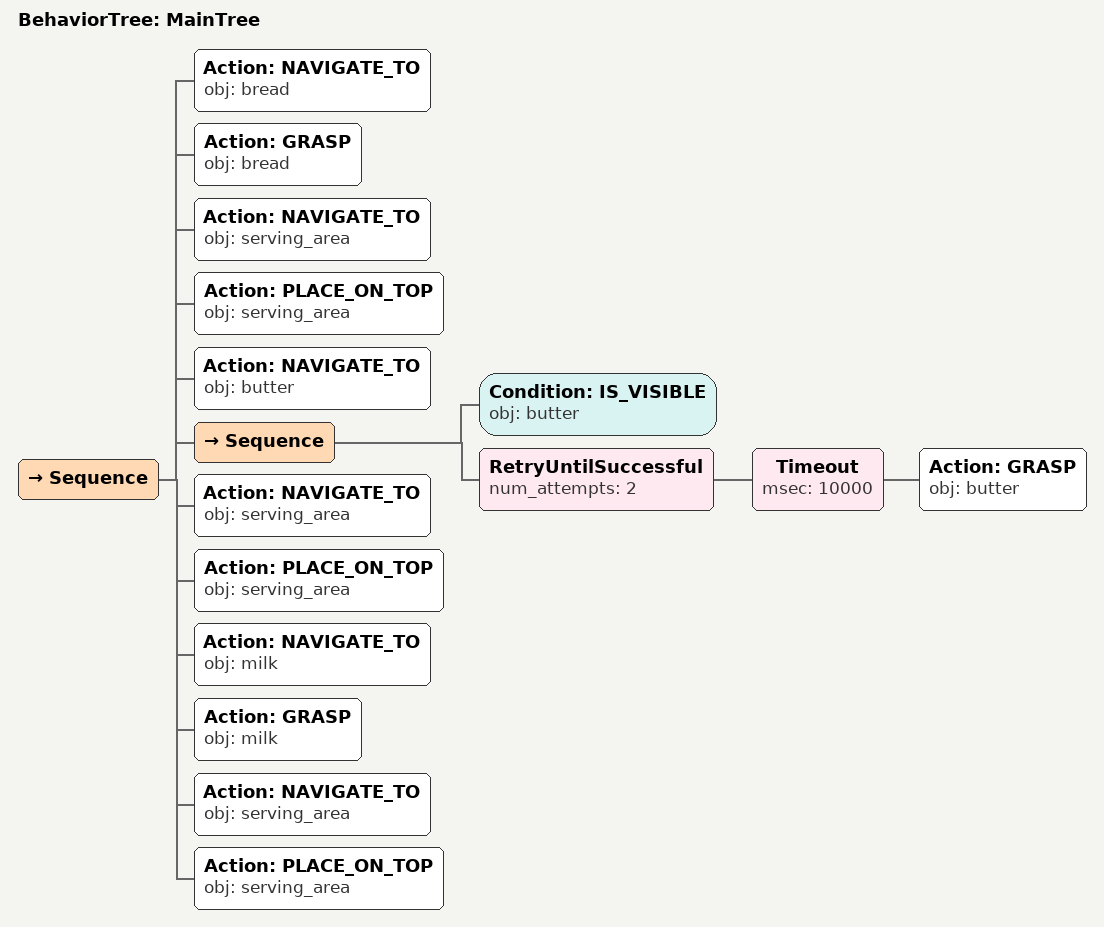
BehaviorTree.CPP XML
<root main_tree_to_execute="MainTree">
  <BehaviorTree ID="MainTree">
    <Sequence>
      <!-- Navigate to bread -->
      <Action ID="NAVIGATE_TO" obj="bread" />
      <!-- Grasp bread -->
      <Action ID="GRASP" obj="bread" />
      <!-- Navigate to serving_area -->
      <Action ID="NAVIGATE_TO" obj="serving_area" />
      <!-- Place on serving_area -->
      <Action ID="PLACE_ON_TOP" obj="serving_area" />
      <!-- Navigate to butter -->
      <Action ID="NAVIGATE_TO" obj="butter" />
      <Sequence>
        <!-- Check butter is visible before GRASP -->
        <Condition ID="IS_VISIBLE" obj="butter" />
        <!-- Retry GRASP butter up to 2 attempts -->
        <RetryUntilSuccessful num_attempts="2">
          <!-- Timeout: GRASP butter within 10s -->
          <Timeout msec="10000">
            <!-- Grasp butter -->
            <Action ID="GRASP" obj="butter" />
          </Timeout>
        </RetryUntilSuccessful>
      </Sequence>
      <!-- Navigate to serving_area -->
      <Action ID="NAVIGATE_TO" obj="serving_area" />
      <!-- Place on serving_area -->
      <Action ID="PLACE_ON_TOP" obj="serving_area" />
      <!-- Navigate to milk -->
      <Action ID="NAVIGATE_TO" obj="milk" />
      <!-- Grasp milk -->
      <Action ID="GRASP" obj="milk" />
      <!-- Navigate to serving_area -->
      <Action ID="NAVIGATE_TO" obj="serving_area" />
      <!-- Place on serving_area -->
      <Action ID="PLACE_ON_TOP" obj="serving_area" />
    </Sequence>
  </BehaviorTree>
</root>
